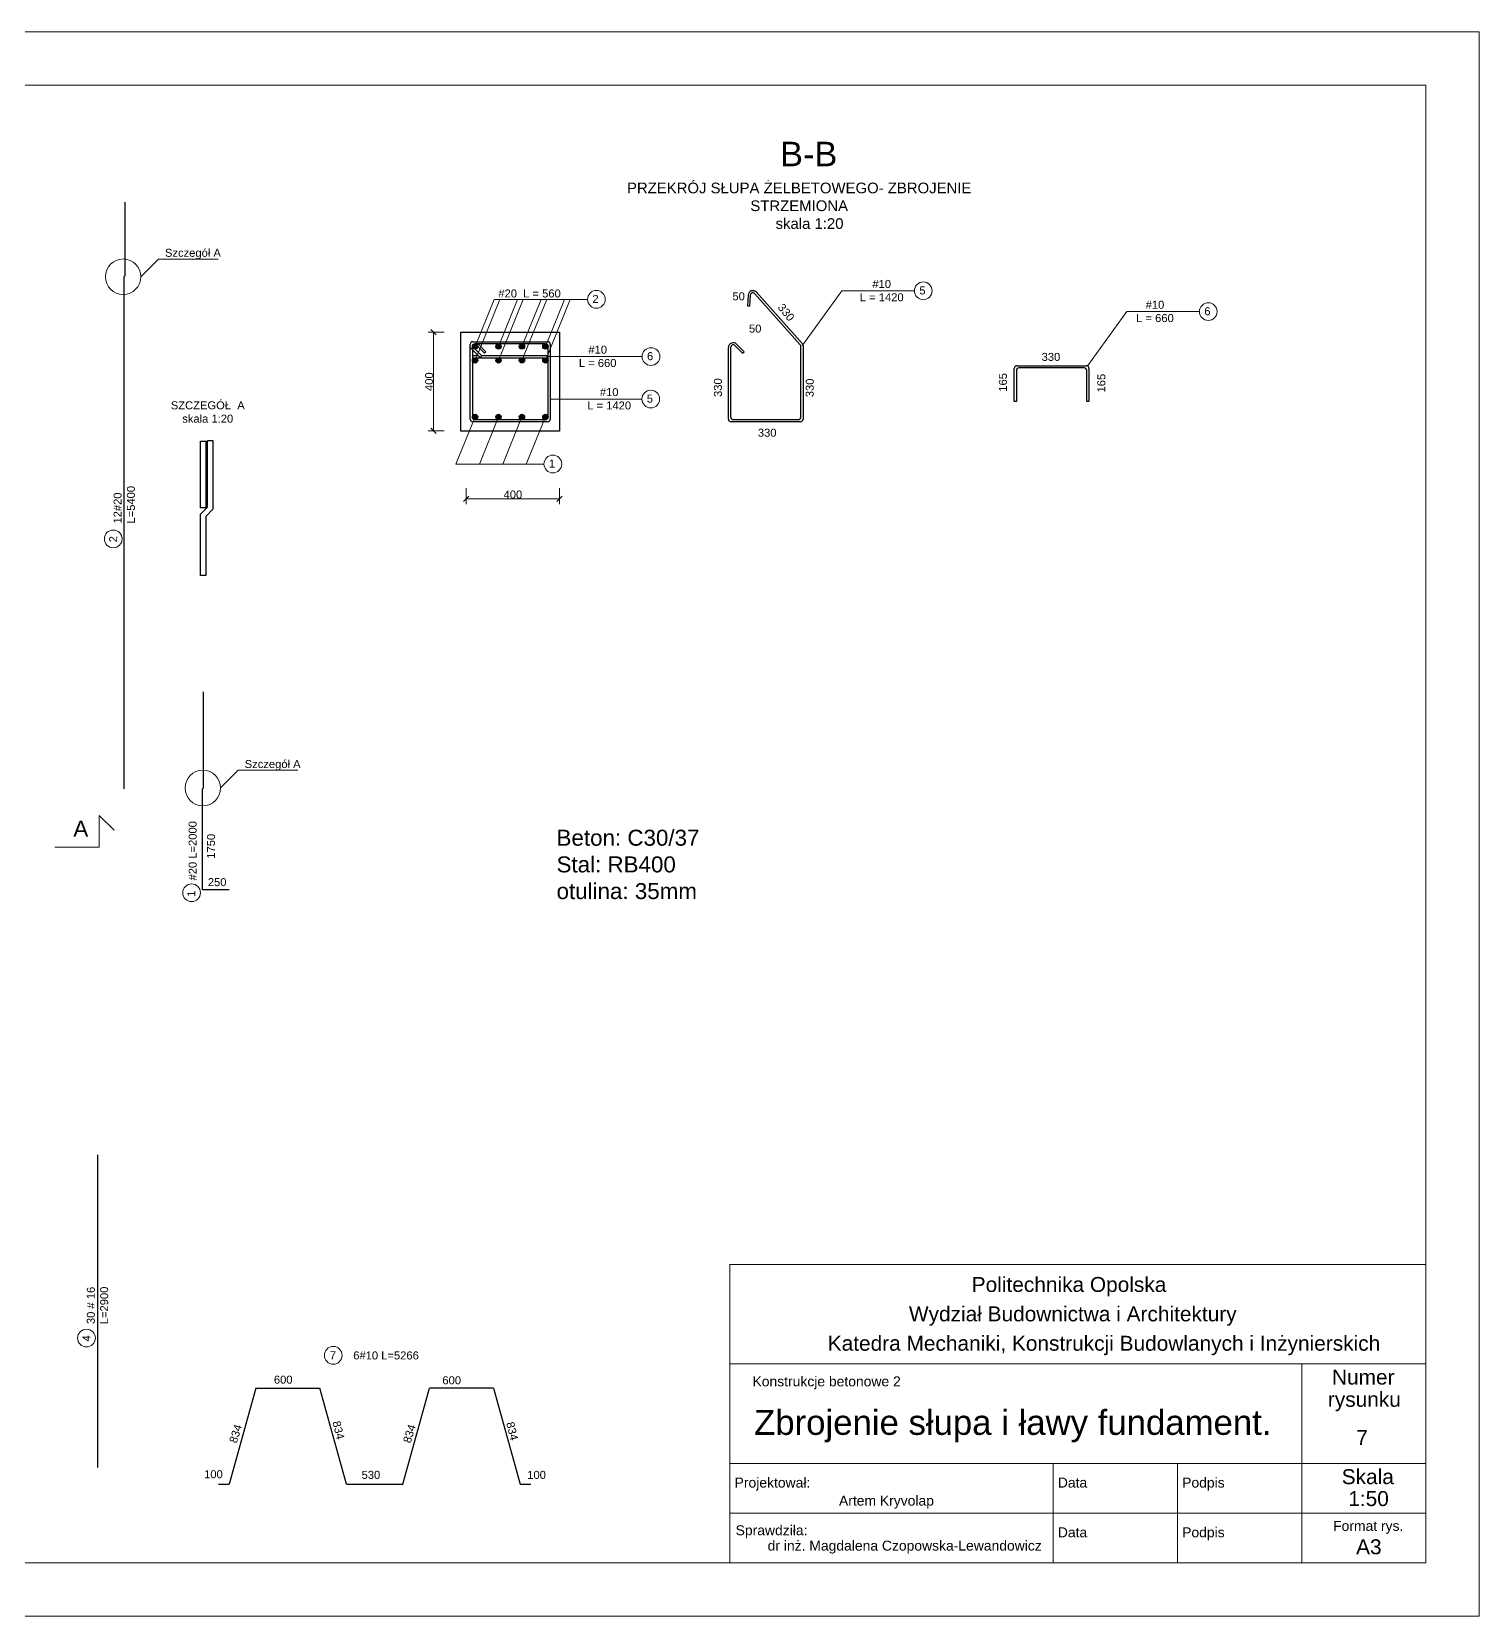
# Model space of a CAD drawing. Header units: millimetres. Extents: x 167217 to 300968, y 226456 to 301181.
# Drawn here: x 223302 to 236873, y 226456 to 241306 of the extents above; entities that cross this region are included whole.
import ezdxf

# ---------------------------------------------------------------- set-up
doc = ezdxf.new("R2010")
doc.units = ezdxf.units.MM
doc.layers.get('0').update_dxf_attribs({"lineweight": 5})
doc.layers.get('Defpoints').update_dxf_attribs({"lineweight": 25})
for name, color, linetype, lineweight in [('Linie', 7, 'Continuous', 5), ('opisówka', 255, 'Continuous', 5), ('zbrojenie dolne', 210, 'Continuous', 25), ('zbrojenie górne', 70, 'Continuous', 25), ('Ściany', 1, 'Continuous', 25)]:
    doc.layers.add(name, color=color, linetype=linetype, lineweight=lineweight)
doc.styles.add('KB2', font='arial.ttf', dxfattribs={"height": 230})
doc.styles.get("Standard").update_dxf_attribs({"font": 'arial.ttf'})
doc.dimstyles.new('Kopia KB2', dxfattribs={"dimscale": 0, "dimtxt": 75, "dimasz": 50, "dimexe": 50, "dimexo": 6.25, "dimtad": 1, "dimdec": 0, "dimtxsty": 'Standard', "dimblk": 'OBLIQUE', "dimcen": 2.5, "dimclrd": 256, "dimadec": 0, "dimazin": 0, "dimtfac": 1, "dimtdec": 0, "dimtmove": 0, "dimatfit": 2, "dimldrblk": 'DOT', "dimfxl": 100, "dimfxlon": 1, "dimlwd": 5, "dimlwe": 5, "dimarcsym": 0})

# ---------------------------------------------------------------- blocks, each defined once
blk = doc.blocks.new('_Oblique')
at = {"color": 0, "linetype": 'ByBlock', "lineweight": -2}
blk.add_line((-0.5, -0.5), (0.5, 0.5), dxfattribs=at)
blk = doc.blocks.new('*D269')
at = {"layer": 'Defpoints', "color": 0, "lineweight": 5, "transparency": 16777216}
for p in [(227375, 237564), (228250, 237564), (228250, 236929)]:
    blk.add_point(p, dxfattribs=at)
at = {"layer": 'opisówka', "color": 0, "linetype": 'Continuous', "lineweight": 5, "transparency": 16777216}
for p, q in [((227375, 237029), (227375, 236879)), ((228250, 237029), (228250, 236879))]:
    blk.add_line(p, q, dxfattribs=at)
at = {"layer": 'opisówka', "linetype": 'Continuous', "lineweight": 5, "transparency": 16777216}
blk.add_line((227375, 236929), (228250, 236929), dxfattribs=at)
at = {"layer": 'opisówka', "lineweight": 5, "transparency": 16777216, "xscale": 50, "yscale": 50, "zscale": 50, "rotation": 180}
blk.add_blockref('_Oblique', (227375, 236929), dxfattribs=at)
at = {"layer": 'opisówka', "lineweight": 5, "transparency": 16777216, "xscale": 50, "yscale": 50, "zscale": 50}
blk.add_blockref('_Oblique', (228250, 236929), dxfattribs=at)
at = {"layer": 'opisówka', "color": 0, "lineweight": 5, "transparency": 16777216, "insert": (227813, 236968), "char_height": 75, "attachment_point": 5}
blk.add_mtext('400', dxfattribs=at)
blk = doc.blocks.new('_Dot')
at = {"color": 0, "linetype": 'ByBlock', "lineweight": -2}
blk.add_line((-0.5, 0), (-1, 0), dxfattribs=at)
at = {"color": 0, "linetype": 'ByBlock', "const_width": 0.5}
blk.add_lwpolyline([(-0.25, 0, 1), (0.25, 0, 1)], format="xyb", close=True, dxfattribs=at)
blk = doc.blocks.new('*D270')
at = {"layer": 'Defpoints', "color": 0, "lineweight": 5, "transparency": 16777216}
for p in [(227325, 238489), (227067, 237564), (227325, 237564)]:
    blk.add_point(p, dxfattribs=at)
at = {"layer": 'opisówka', "color": 0, "linetype": 'Continuous', "lineweight": 5, "transparency": 16777216}
for p, q in [((227167, 238489), (227017, 238489)), ((227167, 237564), (227017, 237564))]:
    blk.add_line(p, q, dxfattribs=at)
at = {"layer": 'opisówka', "linetype": 'Continuous', "lineweight": 5, "transparency": 16777216}
blk.add_line((227067, 238489), (227067, 237564), dxfattribs=at)
at = {"layer": 'opisówka', "lineweight": 5, "transparency": 16777216, "xscale": 50, "yscale": 50, "zscale": 50}
for p, rotation in [((227067, 238489), 90), ((227067, 237564), 270)]:
    blk.add_blockref('_Oblique', p, dxfattribs=dict(at, rotation=rotation))
at = {"layer": 'opisówka', "color": 0, "lineweight": 5, "transparency": 16777216, "insert": (227028, 238026), "char_height": 75, "attachment_point": 5, "rotation": 90}
blk.add_mtext('400', dxfattribs=at)

msp = doc.modelspace()

# ---------------------------------------------------------------- hatches: boundary and pattern name
at = {"layer": 'zbrojenie dolne', "ltscale": 100}
h = msp.add_hatch(color=256, dxfattribs=at)
h.dxf.hatch_style = 1
h.paths.add_polyline_path([(227482.7, 238356, 1), (227432.7, 238356, 1)])
h = msp.add_hatch(color=256, dxfattribs=at)
h.dxf.hatch_style = 1
h.paths.add_polyline_path([(227702.7, 238356, 1), (227652.7, 238356, 1)])
h = msp.add_hatch(color=256, dxfattribs=at)
h.dxf.hatch_style = 1
h.paths.add_polyline_path([(227922.7, 238356, 1), (227872.7, 238356, 1)])
h = msp.add_hatch(color=256, dxfattribs=at)
h.dxf.hatch_style = 1
h.paths.add_polyline_path([(228142.7, 238356, 1), (228092.7, 238356, 1)])
h = msp.add_hatch(color=256, dxfattribs=at)
h.dxf.hatch_style = 1
h.paths.add_polyline_path([(227482.7, 238226, 1), (227432.7, 238226, 1)])
h = msp.add_hatch(color=256, dxfattribs=at)
h.dxf.hatch_style = 1
h.paths.add_polyline_path([(227702.7, 238226, 1), (227652.7, 238226, 1)])
h = msp.add_hatch(color=256, dxfattribs=at)
h.dxf.hatch_style = 1
h.paths.add_polyline_path([(227922.7, 238226, 1), (227872.7, 238226, 1)])
h = msp.add_hatch(color=256, dxfattribs=at)
h.dxf.hatch_style = 1
h.paths.add_polyline_path([(228142.7, 238226, 1), (228092.7, 238226, 1)])
h = msp.add_hatch(color=256, dxfattribs=at)
h.dxf.hatch_style = 1
h.paths.add_polyline_path([(227482.7, 237696, 1), (227432.7, 237696, 1)])
h = msp.add_hatch(color=256, dxfattribs=at)
h.dxf.hatch_style = 1
h.paths.add_polyline_path([(227702.7, 237696, 1), (227652.7, 237696, 1)])
h = msp.add_hatch(color=256, dxfattribs=at)
h.dxf.hatch_style = 1
h.paths.add_polyline_path([(227922.7, 237696, 1), (227872.7, 237696, 1)])
h = msp.add_hatch(color=256, dxfattribs=at)
h.dxf.hatch_style = 1
h.paths.add_polyline_path([(228142.7, 237696, 1), (228092.7, 237696, 1)])

# ---------------------------------------------------------------- linework, layer by layer
for p, q in [((236372.6, 228820.6), (229846.1, 228820.6)), ((235207.2, 228822.7), (235207.2, 226955.9)), ((236372.6, 227888.3), (229846.1, 227888.3)), ((232876.3, 227888.3), (232876.3, 226955.9)), ((234041.7, 227888.3), (234041.7, 226955.9)), ((236372.6, 227422.1), (229846.1, 227422.1))]:
    msp.add_line(p, q)
msp.add_lwpolyline([(229846.1, 226955.9), (236372.6, 226955.9), (236372.6, 229753), (229846.1, 229753)], close=True)
at = {"layer": 'opisówka', "ltscale": 100}
for p, q in [((224325, 239009.4), (224489, 239175.7)), ((224489, 239175.7), (225048.9, 239175.7)), ((227689.4, 238797.6), (227457.7, 238226)), ((227636.7, 238797.6), (227457.7, 238356)), ((227636.7, 238797.6), (228512.2, 238797.6)), ((227909.4, 238797.6), (227677.7, 238226)), ((227856.7, 238797.6), (227677.7, 238356)), ((228129.4, 238797.6), (227897.7, 238226)), ((228076.7, 238797.6), (227897.7, 238356)), ((228349.4, 238797.6), (228117.7, 238226)), ((228296.7, 238797.6), (228117.7, 238356)), ((230531.8, 238372.4), (230896.6, 238877.5)), ((230896.6, 238877.5), (231577.1, 238877.5)), ((233203.5, 238177.4), (233568.4, 238682.5)), ((233568.4, 238682.5), (234248.9, 238682.5)), ((228142.7, 238261.4), (229024.4, 238261.4)), ((228162.7, 237863.5), (229022.1, 237863.5)), ((227457.7, 237696), (227278.7, 237254.5)), ((227677.7, 237696), (227498.7, 237254.5)), ((227897.7, 237696), (227718.7, 237254.5)), ((228117.7, 237696), (227938.7, 237254.5)), ((227278.7, 237254.5), (228104.2, 237254.5)), ((225072.1, 234218.4), (225236.2, 234384.7)), ((225236.2, 234384.7), (225796.1, 234384.7)), ((223935.6, 233663.4), (223935.6, 233960.4)), ((223935.6, 233960.4), (224073.8, 233822.2)), ((223518.6, 233663.4), (223935.6, 233663.4))]:
    msp.add_line(p, q, dxfattribs=at)
for points in [[(236872.6, 226455.9), (215872.6, 226455.9), (215872.6, 241305.9), (236872.6, 241305.9)], [(236372.6, 226955.9), (216372.6, 226955.9), (216372.6, 240805.9), (236372.6, 240805.9)]]:
    msp.add_lwpolyline(points, close=True, dxfattribs=at)
for centre, radius in [((224158.6, 239009.4), 166.4), ((231660.2, 238877.5), 83.1), ((228595.3, 238797.6), 83.1), ((234332, 238682.5), 83.1), ((229107.5, 238261.4), 83.1), ((229105.2, 237863.5), 83.1), ((228187.4, 237254.5), 83.1), ((224066.2, 236552.8), 83.1), ((224905.7, 234218.4), 166.4), ((224801.1, 233236.3), 83.1), ((223815.4, 229063.5), 83.1), ((226129, 228901.5), 83.1)]:
    msp.add_circle(centre, radius, dxfattribs=at)
at = {"layer": 'zbrojenie dolne', "ltscale": 100}
for p, q in [((224951.3, 236850.6), (224885.4, 236784.7)), ((225001.3, 236829.9), (224935.4, 236764)), ((225001.3, 236850.6), (225001.3, 236829.9)), ((223918, 230780.9), (223918, 227850.9)), ((225402.3, 228595.2), (225152.3, 227695.2)), ((225402.3, 228595.2), (226002.3, 228595.2)), ((226252.3, 227695.2), (226002.3, 228595.2)), ((226782.3, 227695.2), (227032.3, 228595.2)), ((227632.3, 228595.2), (227032.3, 228595.2)), ((227632.3, 228595.2), (227882.3, 227695.2)), ((225052.3, 227695.2), (225152.3, 227695.2)), ((226252.3, 227695.2), (226782.3, 227695.2)), ((227882.3, 227695.2), (227982.3, 227695.4))]:
    msp.add_line(p, q, dxfattribs=at)
for points in [[(224174.5, 239709.4), (224174.5, 239018.4), (224165.5, 239009.4), (224165.5, 234209.4)], [(224951.3, 236850.6), (224951.3, 237475.6), (225001.3, 237475.6), (225001.3, 236850.6)], [(224935.4, 236764), (224935.4, 236209.7), (224885.4, 236209.7), (224885.4, 236784.7)], [(225153.6, 233262.4), (224903.6, 233262.4), (224903.6, 234209.4), (224912.6, 234218.4), (224912.6, 235118.4)]]:
    msp.add_lwpolyline(points, dxfattribs=at)
msp.add_lwpolyline([(224885.4, 237467.7), (224935.4, 237467.7), (224935.4, 236842.7), (224885.4, 236842.7)], close=True, dxfattribs=at)
for centre in [(227457.7, 238356), (227677.7, 238356), (227897.7, 238356), (228117.7, 238356), (227457.7, 238226), (227677.7, 238226), (227897.7, 238226), (228117.7, 238226), (227457.7, 237696), (227677.7, 237696), (227897.7, 237696), (228117.7, 237696)]:
    msp.add_circle(centre, 25, dxfattribs=at)
at = {"layer": 'zbrojenie górne', "ltscale": 100}
for p, q in [((230017.4, 238836.1), (230011.7, 238736.3)), ((230037.4, 238835), (230031.7, 238735.1)), ((230507, 238372.5), (230081, 238850.2)), ((230096, 238863.5), (230527, 238380.1)), ((230011.7, 238736.3), (230031.7, 238735.1)), ((227412.7, 237676), (227412.7, 238376)), ((227412.7, 238347.7), (227507, 238253.5)), ((227437.7, 238401), (228137.7, 238401)), ((228117.7, 238381), (227457.7, 238381)), ((227482.7, 238356), (227546.1, 238292.6)), ((227486, 238381), (227560.3, 238306.8)), ((228142.7, 237696), (228142.7, 238356)), ((228162.7, 238376), (228162.7, 237676)), ((229833.4, 237676), (229833.4, 238345.7)), ((229853.4, 238345.7), (229853.4, 237696)), ((229896.1, 238363.4), (229966.8, 238292.6)), ((229910.2, 238377.5), (229980.9, 238306.8)), ((230513.4, 237696), (230513.4, 238355.8)), ((230533.4, 238363.5), (230533.4, 237676)), ((227432.7, 238327.7), (227432.7, 237696)), ((227432.7, 238271), (227489.4, 238271)), ((227432.7, 238251), (228142.7, 238251)), ((227457.7, 238331), (227521.1, 238267.6)), ((227507, 238253.5), (227521.1, 238267.6)), ((227517.7, 238271), (228142.7, 238271)), ((227546.1, 238292.6), (227560.3, 238306.8)), ((229966.8, 238292.6), (229980.9, 238306.8)), ((232512.5, 237841), (232512.5, 238150.8)), ((232532.5, 238130.8), (232532.5, 237841)), ((232537.5, 238175.8), (233187.5, 238175.8)), ((233167.5, 238155.8), (232557.5, 238155.8)), ((233192.5, 237841), (233192.5, 238130.8)), ((233212.5, 238150.8), (233212.5, 237841)), ((232532.5, 237841), (232512.5, 237841)), ((233212.5, 237841), (233192.5, 237841)), ((228137.7, 237651), (227437.7, 237651)), ((227457.7, 237671), (228117.7, 237671)), ((230508.4, 237651), (229858.4, 237651)), ((229878.4, 237671), (230488.4, 237671))]:
    msp.add_line(p, q, dxfattribs=at)
for centre, radius, start, end in [((230062.4, 238833.5), 45, 41.72809, 176.72809), ((230062.4, 238833.5), 25, 41.72809, 176.72809), ((227437.7, 238376), 25, 90, 180), ((227457.7, 238356), 25, 90, 180), ((228117.7, 238356), 25, 0, 90), ((228137.7, 238376), 25, 0, 90), ((229878.4, 238345.7), 45, 45, 180), ((229878.4, 238345.7), 25, 45, 180), ((230488.4, 238355.8), 25, 0, 41.72809), ((230508.4, 238363.5), 25, 0, 41.72809), ((232537.5, 238150.8), 25, 90, 180), ((232557.5, 238130.8), 25, 90, 180), ((233167.5, 238130.8), 25, 0, 90), ((233187.5, 238150.8), 25, 0, 90), ((227437.7, 237676), 25, 180, 270), ((227457.7, 237696), 25, 180, 270), ((228117.7, 237696), 25, 270, 0), ((228137.7, 237676), 25, 270, 0), ((229858.4, 237676), 25, 180, 270), ((229878.4, 237696), 25, 180, 270), ((230488.4, 237696), 25, 270, 0), ((230508.4, 237676), 25, 270, 0)]:
    msp.add_arc(centre, radius, start, end, dxfattribs=at)
at = {"layer": 'Ściany', "ltscale": 100}
msp.add_lwpolyline([(227325.2, 238488.5), (228250.2, 238488.5), (228250.2, 237563.5), (227325.2, 237563.5)], close=True, dxfattribs=at)

# ---------------------------------------------------------------- texts
for s, height, p in [('Politechnika Opolska ', 139.853, (232114.3, 229495.8)), ('Wydział Budownictwa i Architektury', 139.853, (231525.3, 229220.3)), ('Katedra Mechaniki, Konstrukcji Budowlanych i Inżynierskich', 139.853, (230764.5, 228944.8)), ('Konstrukcje betonowe 2 ', 93.236, (230059, 228610.8)), ('Numer', 139.85, (235491.5, 228627.9)), ('Zbrojenie słupa i ławy fundament. ', 233.089, (230073.7, 228156.3)), ('Skala ', 139.85, (235582.7, 227694.5)), ('Projektował:', 93.236, (229891.4, 227662.3)), ('Data', 93.24, (232921.5, 227662.3)), ('Podpis', 93.24, (234087, 227662.3)), ('Sprawdziła: ', 93.236, (229900.9, 227215.9)), ('Data', 93.24, (232921.5, 227196.2)), ('Podpis', 93.24, (234087, 227196.2)), ('Format rys. ', 93.236, (235502.1, 227256.5))]:
    msp.add_text(s, height=height).set_placement(p)
at = {"lineweight": 0, "attachment_point": 1}
for s, insert, char_height in [('rysunku\\P\\P     ', (235453, 228559.1), 139.85), ('{\\fArial|b0|i0|c238|p34;Artem Kryvolap}', (230869.9, 227586.3), 93.236)]:
    msp.add_mtext(s, dxfattribs=dict(at, insert=insert, char_height=char_height))
for s, insert, char_height, width in [('   7', (235556.4, 228201.6), 139.85, 738.782), ('   1:50', (235481.2, 227629.1), 139.85, 738.782), ('dr inż. {\\fArial|b0|i0|c238|p34;Magdalena Czopowska-Lewandowicz}  ', (230200.8, 227165), 93.236, 2654.041), ('   A3', (235554.8, 227177.3), 139.85, 738.782)]:
    msp.add_mtext(s, dxfattribs=dict(at, insert=insert, char_height=char_height, width=width))
at = {"layer": 'Linie', "ltscale": 100, "style": 'KB2'}
for s, width, gutter_width, heights, insert, char_height, attachment_point in [('\\pxqc;{\\H2.3x;  B-B}\\PPRZEKRÓJ SŁUPA ŻELBETOWEGO- ZBROJENIE\\PSTRZEMIONA\\P     skala 1:20', 7521.039, 1150, [912.5], (226736.2, 240274.9), 100, 1), ('\\A1;\\pxqc;Szczegół A  ', 554.607, 1150, [0], (224535.9, 239271.5), 75, 1), ('\\A1;\\pxqc;#10 \\PL = 1420', 1012.576, 2875, [0], (230764, 238979.6), 75, 1), ('\\A1;\\pxqc;#20  L = 560', 786.176, 2875, [0], (227575.9, 238890.2), 75, 1), ('\\pxqc;2', 136.168, 1150, [0], (228519.1, 238838.8), 75, 1), ('\\pxqc;50', 1238.838, 2875, [0], (229309.9, 238863.6), 75, 1), ('\\pxqc;5', 136.168, 1150, [0], (231584, 238918.7), 75, 1), ('\\A1;\\pxqc;#10  \\PL = 660', 1012.576, 2875, [0], (233325.8, 238784.6), 75, 1), ('\\pxqc;6', 136.168, 1150, [0], (234255.8, 238723.7), 75, 1), ('\\pxqc;50', 1238.838, 2875, [0], (229464.6, 238560.9), 75, 1), ('\\A1;\\pxqc;#10  \\PL = 660', 1012.576, 2875, [0], (228101.3, 238363.6), 75, 1), ('\\pxqc;6', 136.168, 1150, [0], (229031.3, 238302.7), 75, 1), ('\\pxqc;330', 1238.838, 2875, [0], (232237.4, 238295.8), 75, 1), ('\\A1;\\pxqc,t13;#10 \\P\\ptz;L = 1420', 1012.576, 2875, [0], (228209, 237965.6), 75, 1), ('\\pxqc;5', 136.168, 1150, [0], (229029, 237904.7), 75, 1), ('\\A1;\\pxqc;SZCZEGÓŁ  A\\Pskala 1:20  ', 873.404, 1150, [0], (224515.5, 237842), 75, 1), ('\\pxqc;330', 1238.838, 2875, [0], (229577.1, 237585.2), 75, 1), ('\\pxqc;1', 136.168, 1150, [0], (228111.2, 237295.7), 75, 1), ('\\A1;\\pxqc;Szczegół A  ', 554.607, 1150, [0], (225283.1, 234480.5), 75, 1), ('\\pxqc;A', 495.535, 1150, [0], (224009.9, 233913.2), 150, 3), ('\\A1;\\pxql;Beton: C30/37\\PStal: RB{\\fArial|b0|i0|c238|p34;400\\P}otulina: 35mm', 1510.686, 1150, [0], (228222.1, 233827.4), 150, 1), ('\\pxqc;250', 495.535, 1150, [0], (224792.9, 233373.6), 75, 1), ('\\pxqc;6#10 L=5266', 998.317, 1150, [0], (226124.3, 228938.2), 75, 1), ('\\A1;\\pxqc;600 ', 405.03, 1150, [0], (225457.1, 228711.2), 75, 1), ('\\A1;\\pxqc;600 ', 405.03, 1150, [0], (227036.7, 228705.3), 75, 1), ('\\A1;\\pxqc;100\\P  ', 405.03, 1150, [0], (224802.9, 227824.8), 75, 1), ('\\A1;\\pxqc;530 ', 405.03, 1150, [0], (226279.3, 227818.9), 75, 1), ('\\A1;\\pxqc;100  ', 405.03, 1150, [0], (227832.4, 227818.9), 75, 1)]:
    msp.add_mtext_dynamic_manual_height_columns(s, width=width, gutter_width=gutter_width, heights=heights, dxfattribs=dict(at, insert=insert, char_height=char_height, attachment_point=attachment_point))
at = {"layer": 'Linie', "ltscale": 100, "char_height": 75, "attachment_point": 1, "style": 'KB2'}
for s, width, gutter_width, insert, rotation in [('\\pxqc;330', 1238.838, 2875, (230012.7, 239180.1), 309.16135), ('\\pxqc;330', 1238.838, 2875, (229697.2, 237351), 90), ('\\pxqc;330', 1238.838, 2875, (230552.8, 237348.9), 89.53958), ('\\pxqc;165', 1238.838, 2875, (232368.9, 237400.1), 90), ('\\pxqc;165', 1238.838, 2875, (233291.4, 237392.7), 90), ('12#20 L=5400', 495.535, 1150, (224069.4, 236696.4), 90), ('\\pxqc;2', 136.168, 1150, (224027, 236482), 89.31317), ('\\pxqc;#20 L=2000 ', 934.941, 1150, (224772.8, 233162.5), 90), ('\\pxqc;1750', 495.535, 1150, (224944.9, 233424.6), 90), ('\\pxqc;1', 136.168, 1150, (224759.8, 233160.2), 90), ('\\pxqc;30 # 16 L=2900', 495.535, 1150, (223818.6, 229121.3), 90), ('\\pxqc;4', 136.168, 1150, (223776.2, 228992.6), 89.31317), ('\\pxqc;7', 136.168, 1150, (226058.2, 228940.6), 359.31317), ('\\A1;\\pxqc;834  ', 405.03, 1150, (225116.5, 227984.9), 72.59242), ('\\A1;\\pxqc;834  ', 405.03, 1150, (226166.8, 228406.3), 283.65601), ('\\A1;\\pxqc;834  ', 405.03, 1150, (226746.5, 227984.9), 72.59242), ('\\A1;\\pxqc;834  ', 405.03, 1150, (227795.4, 228397.4), 283.65601)]:
    msp.add_mtext_dynamic_manual_height_columns(s, width=width, gutter_width=gutter_width, heights=[0], dxfattribs=dict(at, insert=insert, rotation=rotation))

# ---------------------------------------------------------------- dimensions: what is measured, and where the dimension line sits
at = {"layer": 'opisówka', "lineweight": 5}
dim = msp.add_linear_dim(base=(227066.6, 237563.5), p1=(227325.2, 238488.5), p2=(227325.2, 237563.5), angle=90, text='400', dimstyle='Kopia KB2', override={"dimscale": 1}, dxfattribs=at)
dim.commit()
dim.dimension.update_dxf_attribs({"geometry": '*D270', "text_midpoint": (227027.7, 238026)})
dim = msp.add_linear_dim(base=(228250.2, 236929), p1=(227375.2, 237563.5), p2=(228250.2, 237563.5), text='400', dimstyle='Kopia KB2', override={"dimscale": 1}, dxfattribs=at)
dim.commit()
dim.dimension.update_dxf_attribs({"geometry": '*D269', "text_midpoint": (227812.7, 236967.9)})

doc.saveas('drawing.dxf')
